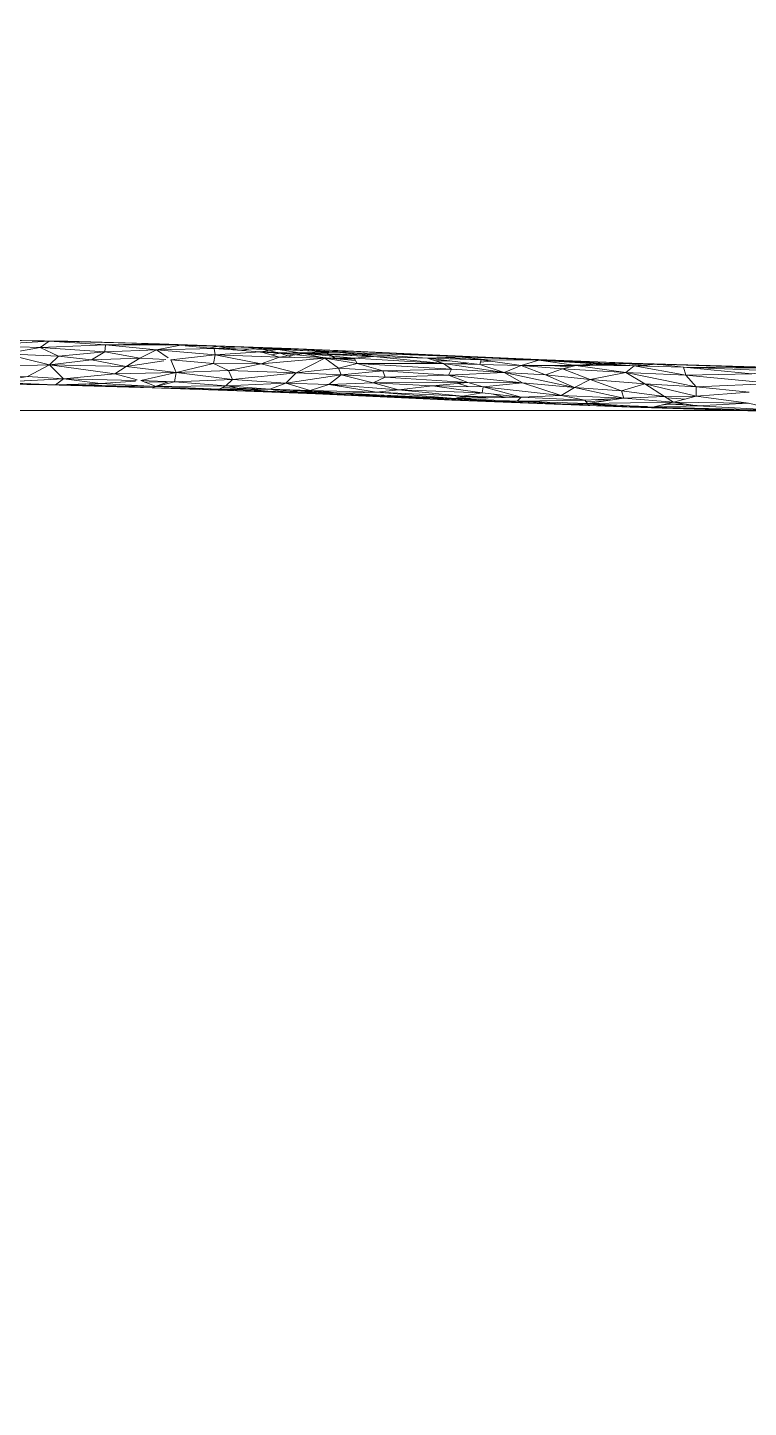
# Model space of a CAD drawing. Header units: inches. Extents: x -1767 to 184, y -1065 to 157.
# Drawn here: x -711.77 to -707.52, y -221.86 to -213.74 of the extents above; entities that cross this region are included whole.
import ezdxf

# ---------------------------------------------------------------- set-up
doc = ezdxf.new("R2010")
doc.units = ezdxf.units.IN
doc.header["$MEASUREMENT"] = 0
for name, color, linetype, lineweight in [('A-DETL-GENF', 92, 'Continuous', 9), ('E-LITE-EQPM', 33, 'Continuous', 9), ('G-IMPT', 8, 'Continuous', 9)]:
    doc.layers.add(name, color=color, linetype=linetype, lineweight=lineweight)

# ---------------------------------------------------------------- blocks, each defined once
blk = doc.blocks.new('flos_pendant16 - flos_pendant - 3D View - _3D__dwg_FLOS_AIM_Pendant_Lamps_dwg-2425-_3D_-5700993-FIRST FLOOR')
at = {"layer": 'G-IMPT'}
for p, q in [((-14.093, 0.982), (-15.066, 0.927)), ((-15.066, 0.927), (-14.093, 0.982)), ((-13.832, 0.982), (-14.948, 1.003)), ((-14.093, 0.982), (-14.948, 1.003)), ((-14.948, 1.003), (-13.832, 0.982)), ((-14.093, 0.982), (-14.217, 0.896)), ((-12.567, 0.949), (-14.093, 0.982)), ((-13.312, 0.932), (-14.093, 0.982)), ((-13.832, 0.982), (-14.093, 0.982)), ((-12.567, 0.949), (-13.832, 0.982)), ((-13.367, 0.966), (-13.832, 0.982)), ((-13.832, 0.982), (-13.644, 0.972)), ((-14.217, 0.896), (-15.066, 0.927)), ((-14.217, 0.896), (-15.066, 0.927)), ((-14.217, 0.896), (-14.706, 0.808)), ((-14.085, 0.657), (-14.706, 0.808)), ((-13.964, 0.775), (-14.706, 0.808)), ((-13.312, 0.932), (-14.217, 0.896)), ((-13.323, 0.836), (-14.217, 0.896)), ((-13.964, 0.775), (-14.217, 0.896)), ((-13.964, 0.775), (-14.217, 0.896)), ((-14.085, 0.657), (-13.964, 0.775)), ((-14.085, 0.657), (-13.964, 0.775)), ((-13.323, 0.836), (-13.964, 0.775)), ((-13.507, 0.726), (-13.964, 0.775)), ((-13.323, 0.836), (-13.507, 0.726)), ((-13.323, 0.836), (-13.507, 0.726)), ((-13.312, 0.932), (-13.323, 0.836)), ((-12.608, 0.863), (-13.323, 0.836)), ((-13.323, 0.836), (-12.837, 0.748)), ((-12.567, 0.949), (-13.312, 0.932)), ((-12.278, 0.927), (-13.312, 0.932)), ((-12.608, 0.863), (-13.312, 0.932)), ((-13.312, 0.932), (-12.278, 0.927)), ((-12.608, 0.863), (-13.312, 0.932)), ((-12.611, 0.94), (-12.846, 0.93)), ((-12.608, 0.863), (-12.837, 0.748)), ((-12.608, 0.863), (-12.837, 0.748)), ((-12.611, 0.94), (-12.812, 0.943)), ((-12.611, 0.94), (-12.812, 0.943)), ((-12.611, 0.94), (-12.741, 0.945)), ((-11.745, 0.916), (-12.611, 0.94)), ((-12.478, 0.928), (-12.611, 0.94)), ((-12.278, 0.927), (-12.608, 0.863)), ((-12.278, 0.927), (-12.608, 0.863)), ((-11.811, 0.883), (-12.608, 0.863)), ((-11.811, 0.883), (-12.608, 0.863)), ((-11.797, 0.797), (-12.608, 0.863)), ((-12.448, 0.753), (-12.608, 0.863)), ((-12.448, 0.753), (-12.608, 0.863)), ((-10.75, 0.883), (-12.567, 0.949)), ((-11.745, 0.916), (-12.567, 0.949)), ((-11.459, 0.907), (-12.567, 0.949)), ((-12.567, 0.949), (-12.278, 0.927)), ((-11.459, 0.907), (-12.567, 0.949)), ((-11.797, 0.797), (-12.408, 0.726)), ((-12.408, 0.726), (-11.797, 0.797)), ((-11.811, 0.883), (-12.211, 0.92)), ((-11.811, 0.883), (-12.211, 0.92)), ((-11.459, 0.907), (-12.205, 0.925)), ((-11.745, 0.916), (-11.883, 0.889)), ((-11.797, 0.797), (-11.819, 0.676)), ((-11.459, 0.907), (-11.811, 0.883)), ((-11.17, 0.836), (-11.811, 0.883)), ((-10.931, 0.869), (-11.811, 0.883)), ((-11.797, 0.797), (-11.811, 0.883)), ((-11.17, 0.836), (-11.797, 0.797)), ((-11.159, 0.671), (-11.797, 0.797)), ((-10.909, 0.764), (-11.797, 0.797)), ((-10.75, 0.883), (-11.745, 0.916)), ((-11.234, 0.894), (-11.745, 0.916)), ((-11.488, 0.859), (-11.745, 0.916)), ((-10.75, 0.883), (-11.459, 0.907)), ((-10.931, 0.869), (-11.459, 0.907)), ((-11.234, 0.894), (-11.423, 0.854)), ((-10.258, 0.839), (-11.234, 0.894)), ((-10.027, 0.85), (-11.234, 0.894)), ((-10.75, 0.883), (-11.234, 0.894)), ((-11.234, 0.894), (-10.898, 0.819)), ((-11.17, 0.836), (-10.931, 0.869)), ((-10.568, 0.814), (-11.17, 0.836)), ((-10.909, 0.764), (-11.17, 0.836)), ((-11.17, 0.836), (-10.909, 0.764)), ((-10.898, 0.819), (-11.17, 0.834)), ((-11.159, 0.671), (-10.909, 0.764)), ((-10.898, 0.819), (-11.018, 0.794)), ((-10.898, 0.819), (-11.018, 0.794)), ((-10.75, 0.883), (-10.931, 0.869)), ((-10.112, 0.833), (-10.931, 0.869)), ((-10.568, 0.814), (-10.931, 0.869)), ((-10.568, 0.814), (-10.909, 0.764)), ((-10.282, 0.751), (-10.909, 0.764)), ((-10.909, 0.764), (-10.282, 0.751)), ((-10.258, 0.839), (-10.898, 0.819)), ((-10.233, 0.808), (-10.898, 0.819)), ((-10.126, 0.742), (-10.898, 0.819)), ((-10.742, 0.761), (-10.898, 0.819)), ((-9.884, 0.844), (-10.75, 0.883)), ((-10.112, 0.833), (-10.75, 0.883)), ((-10.027, 0.85), (-10.75, 0.883)), ((-10.112, 0.833), (-10.568, 0.814)), ((-9.609, 0.773), (-10.568, 0.814)), ((-9.876, 0.751), (-10.568, 0.814)), ((-10.568, 0.814), (-10.282, 0.751)), ((-10.258, 0.839), (-10.027, 0.85)), ((-10.112, 0.832), (-10.258, 0.839)), ((-10.233, 0.808), (-10.258, 0.839)), ((-10.258, 0.839), (-10.112, 0.833)), ((-10.112, 0.832), (-10.258, 0.839)), ((-10.258, 0.839), (-10.112, 0.833)), ((-9.646, 0.77), (-10.233, 0.808)), ((-9.384, 0.785), (-10.233, 0.808)), ((-10.233, 0.808), (-10.126, 0.742)), ((-10.112, 0.833), (-9.884, 0.844)), ((-8.355, 0.77), (-10.112, 0.833)), ((-8.861, 0.751), (-10.112, 0.833)), ((-10.112, 0.833), (-9.609, 0.773)), ((-10.027, 0.85), (-8.691, 0.789)), ((-10.027, 0.85), (-8.473, 0.773)), ((-10.027, 0.85), (-8.473, 0.773)), ((-9.884, 0.844), (-8.691, 0.789)), ((-8.355, 0.77), (-9.884, 0.844)), ((-9.609, 0.773), (-9.876, 0.751)), ((-8.641, 0.674), (-9.609, 0.773)), ((-8.861, 0.751), (-9.609, 0.773)), ((-8.355, 0.77), (-8.861, 0.751)), ((-8.691, 0.789), (-7.327, 0.731)), ((-8.355, 0.77), (-8.691, 0.789)), ((-8.691, 0.789), (-8.511, 0.775)), ((-8.473, 0.773), (-7.269, 0.718)), ((-8.473, 0.773), (-7.269, 0.718)), ((-8.424, 0.767), (-8.032, 0.725)), ((-8.032, 0.725), (-8.424, 0.767)), ((-8.355, 0.77), (-8.121, 0.726)), ((-8.355, 0.77), (-7.324, 0.72)), ((-8.355, 0.77), (-7.327, 0.731)), ((-8.355, 0.768), (-7.327, 0.731)), ((-14.085, 0.657), (-14.753, 0.638)), ((-14.085, 0.657), (-14.39, 0.495)), ((-14.39, 0.495), (-14.085, 0.657)), ((-13.507, 0.726), (-14.085, 0.657)), ((-13.507, 0.726), (-14.085, 0.657)), ((-13.029, 0.635), (-14.085, 0.657)), ((-13.183, 0.531), (-14.085, 0.657)), ((-13.895, 0.462), (-14.085, 0.657)), ((-14.085, 0.657), (-13.029, 0.635)), ((-13.183, 0.531), (-14.085, 0.657)), ((-14.085, 0.657), (-13.895, 0.462)), ((-12.837, 0.748), (-13.507, 0.726)), ((-13.507, 0.726), (-12.837, 0.748)), ((-13.029, 0.635), (-13.507, 0.726)), ((-13.029, 0.635), (-13.507, 0.726)), ((-13.029, 0.635), (-13.183, 0.531)), ((-13.029, 0.635), (-12.837, 0.748)), ((-12.507, 0.711), (-13.029, 0.635)), ((-12.507, 0.711), (-13.029, 0.635)), ((-12.336, 0.55), (-13.029, 0.635)), ((-12.481, 0.73), (-12.837, 0.748)), ((-12.837, 0.748), (-12.481, 0.73)), ((-12.336, 0.55), (-12.408, 0.726)), ((-11.819, 0.676), (-12.408, 0.726)), ((-11.819, 0.676), (-12.408, 0.726)), ((-12.336, 0.55), (-11.819, 0.676)), ((-11.613, 0.577), (-12.336, 0.55)), ((-11.159, 0.671), (-11.819, 0.676)), ((-11.613, 0.577), (-11.819, 0.676)), ((-11.613, 0.577), (-11.819, 0.676)), ((-11.159, 0.671), (-11.613, 0.577)), ((-10.676, 0.547), (-11.613, 0.577)), ((-11.558, 0.456), (-11.613, 0.577)), ((-10.282, 0.751), (-11.159, 0.671)), ((-10.676, 0.547), (-11.159, 0.671)), ((-10.282, 0.751), (-10.676, 0.547)), ((-10.09, 0.61), (-10.676, 0.547)), ((-10.09, 0.61), (-10.676, 0.547)), ((-9.876, 0.751), (-10.282, 0.751)), ((-10.09, 0.61), (-10.282, 0.751)), ((-9.832, 0.676), (-10.282, 0.751)), ((-10.282, 0.751), (-9.876, 0.751)), ((-9.867, 0.737), (-10.126, 0.742)), ((-9.855, 0.716), (-10.126, 0.742)), ((-10.126, 0.742), (-9.855, 0.716)), ((-10.126, 0.742), (-9.867, 0.737)), ((-10.09, 0.61), (-9.832, 0.676)), ((-9.48, 0.575), (-10.09, 0.61)), ((-10.057, 0.517), (-10.09, 0.61)), ((-9.48, 0.575), (-10.057, 0.517)), ((-10.057, 0.517), (-9.48, 0.575)), ((-8.641, 0.674), (-9.876, 0.751)), ((-9.876, 0.751), (-9.832, 0.676)), ((-8.641, 0.674), (-9.832, 0.676)), ((-8.531, 0.597), (-9.832, 0.676)), ((-9.48, 0.575), (-9.832, 0.676)), ((-8.531, 0.597), (-9.48, 0.575)), ((-9.48, 0.575), (-8.572, 0.514)), ((-9.48, 0.575), (-9.447, 0.489)), ((-9.48, 0.575), (-9.447, 0.489)), ((-8.641, 0.674), (-8.861, 0.751)), ((-8.861, 0.751), (-8.121, 0.726)), ((-8.861, 0.751), (-8.141, 0.66)), ((-8.751, 0.712), (-8.555, 0.712)), ((-8.751, 0.712), (-8.555, 0.712)), ((-8.641, 0.674), (-7.803, 0.553)), ((-8.641, 0.674), (-8.531, 0.597)), ((-8.641, 0.674), (-8.141, 0.66)), ((-8.618, 0.76), (-8.121, 0.726)), ((-8.121, 0.726), (-8.618, 0.76)), ((-8.531, 0.597), (-8.572, 0.514)), ((-7.803, 0.553), (-8.531, 0.597)), ((-8.478, 0.669), (-8.313, 0.682)), ((-8.478, 0.669), (-8.313, 0.682)), ((-8.121, 0.726), (-8.141, 0.66)), ((-7.803, 0.553), (-8.141, 0.66)), ((-8.141, 0.66), (-7.566, 0.646)), ((-8.141, 0.66), (-7.803, 0.553)), ((-8.13, 0.695), (-7.986, 0.706)), ((-8.13, 0.695), (-7.986, 0.706)), ((-8.121, 0.726), (-7.324, 0.72)), ((-8.121, 0.726), (-7.566, 0.646)), ((-7.803, 0.553), (-7.566, 0.646)), ((-7.324, 0.72), (-7.566, 0.646)), ((-6.813, 0.649), (-7.566, 0.646)), ((-7.233, 0.52), (-7.566, 0.646)), ((-6.997, 0.602), (-7.566, 0.646)), ((-7.233, 0.52), (-7.566, 0.646)), ((-5.686, 0.668), (-7.327, 0.731)), ((-6.48, 0.682), (-7.327, 0.731)), ((-7.327, 0.731), (-6.194, 0.687)), ((-6.48, 0.682), (-7.324, 0.72)), ((-7.324, 0.72), (-6.813, 0.649)), ((-6.384, 0.66), (-7.269, 0.718)), ((-7.269, 0.718), (-6.194, 0.687)), ((-7.269, 0.718), (-6.384, 0.66)), ((-7.233, 0.52), (-6.997, 0.602)), ((-6.997, 0.602), (-7.233, 0.52)), ((-6.88, 0.632), (-7.175, 0.648)), ((-7.175, 0.648), (-6.88, 0.632)), ((-6.813, 0.649), (-6.997, 0.602)), ((-6.123, 0.553), (-6.997, 0.602)), ((-6.612, 0.454), (-6.997, 0.602)), ((-6.384, 0.66), (-6.847, 0.654)), ((-6.48, 0.682), (-6.813, 0.649)), ((-6.123, 0.553), (-6.813, 0.649)), ((-6.004, 0.643), (-6.813, 0.649)), ((-6.004, 0.643), (-6.48, 0.682)), ((-5.686, 0.668), (-6.48, 0.682)), ((-6.384, 0.66), (-6.194, 0.687)), ((-6.004, 0.645), (-6.384, 0.66)), ((-5.686, 0.668), (-6.194, 0.687)), ((-6.194, 0.687), (-4.492, 0.635)), ((-5.791, 0.638), (-6.194, 0.687)), ((-6.194, 0.687), (-5.586, 0.657)), ((-6.123, 0.553), (-6.004, 0.643)), ((-6.004, 0.643), (-5.686, 0.668)), ((-5.29, 0.514), (-6.004, 0.643)), ((-6.004, 0.643), (-5.323, 0.627)), ((-5.323, 0.627), (-6.004, 0.643)), ((-5.686, 0.668), (-3.921, 0.608)), ((-5.686, 0.668), (-4.492, 0.635)), ((-5.686, 0.668), (-5.323, 0.627)), ((-5.29, 0.514), (-5.323, 0.627)), ((-3.921, 0.608), (-5.323, 0.627)), ((-4.077, 0.575), (-5.323, 0.627)), ((-4.377, 0.533), (-5.323, 0.627)), ((-3.233, 0.594), (-4.492, 0.635)), ((-4.314, 0.621), (-4.492, 0.635)), ((-3.921, 0.608), (-4.492, 0.635)), ((-14.005, 0.382), (-15.297, 0.399)), ((-14.277, 0.388), (-15.297, 0.399)), ((-14.277, 0.388), (-15.234, 0.415)), ((-13.895, 0.462), (-14.882, 0.415)), ((-14.005, 0.382), (-14.882, 0.415)), ((-13.895, 0.462), (-14.39, 0.495)), ((-12.666, 0.341), (-14.277, 0.388)), ((-14.005, 0.382), (-14.277, 0.388)), ((-13.276, 0.363), (-14.277, 0.388)), ((-14.005, 0.382), (-13.895, 0.462)), ((-14.005, 0.382), (-13.381, 0.399)), ((-12.611, 0.357), (-14.005, 0.382)), ((-12.666, 0.341), (-14.005, 0.382)), ((-13.183, 0.531), (-13.895, 0.462)), ((-12.89, 0.441), (-13.895, 0.462)), ((-13.381, 0.399), (-13.895, 0.462)), ((-13.276, 0.363), (-13.789, 0.388)), ((-13.276, 0.363), (-13.59, 0.393)), ((-12.899, 0.434), (-13.381, 0.399)), ((-12.611, 0.357), (-13.381, 0.399)), ((-12.336, 0.55), (-13.183, 0.531)), ((-12.874, 0.452), (-13.183, 0.531)), ((-12.336, 0.55), (-12.826, 0.44)), ((-12.358, 0.423), (-12.826, 0.44)), ((-12.611, 0.357), (-12.826, 0.44)), ((-12.441, 0.421), (-12.769, 0.418)), ((-12.441, 0.421), (-12.769, 0.418)), ((-12.358, 0.423), (-12.611, 0.357)), ((-12.441, 0.421), (-12.611, 0.363)), ((-12.611, 0.363), (-12.441, 0.421)), ((-12.336, 0.55), (-12.358, 0.423)), ((-12.336, 0.55), (-12.358, 0.423)), ((-11.558, 0.456), (-12.358, 0.423)), ((-11.649, 0.366), (-12.358, 0.423)), ((-11.558, 0.456), (-12.336, 0.55)), ((-11.649, 0.366), (-11.558, 0.456)), ((-10.821, 0.404), (-11.649, 0.366)), ((-10.676, 0.547), (-11.558, 0.456)), ((-10.821, 0.404), (-11.558, 0.456)), ((-10.821, 0.404), (-11.558, 0.456)), ((-10.821, 0.404), (-11.041, 0.322)), ((-10.821, 0.404), (-10.676, 0.547)), ((-10.821, 0.404), (-10.676, 0.547)), ((-10.057, 0.517), (-10.821, 0.404)), ((-10.821, 0.404), (-10.057, 0.517)), ((-10.227, 0.385), (-10.821, 0.404)), ((-10.821, 0.404), (-10.486, 0.302)), ((-10.057, 0.517), (-10.676, 0.547)), ((-10.227, 0.385), (-10.486, 0.302)), ((-10.057, 0.517), (-10.227, 0.385)), ((-9.614, 0.41), (-10.227, 0.385)), ((-10.227, 0.385), (-9.614, 0.41)), ((-9.265, 0.313), (-10.227, 0.385)), ((-9.565, 0.278), (-10.227, 0.385)), ((-9.565, 0.278), (-10.227, 0.385)), ((-10.227, 0.385), (-9.265, 0.313)), ((-9.447, 0.489), (-10.057, 0.517)), ((-9.614, 0.41), (-10.057, 0.517)), ((-9.614, 0.41), (-10.057, 0.517)), ((-9.447, 0.489), (-9.614, 0.41)), ((-8.303, 0.412), (-9.614, 0.41)), ((-9.265, 0.313), (-9.614, 0.41)), ((-8.795, 0.366), (-9.614, 0.41)), ((-8.572, 0.514), (-9.447, 0.489)), ((-9.447, 0.489), (-8.303, 0.412)), ((-8.795, 0.366), (-8.303, 0.412)), ((-7.803, 0.553), (-8.572, 0.514)), ((-8.572, 0.514), (-8.303, 0.412)), ((-8.572, 0.514), (-7.55, 0.41)), ((-8.434, 0.4), (-8.298, 0.356)), ((-8.434, 0.4), (-8.298, 0.356)), ((-8.303, 0.412), (-8.094, 0.352)), ((-8.303, 0.412), (-7.55, 0.41)), ((-8.094, 0.352), (-8.303, 0.412)), ((-8.094, 0.352), (-7.55, 0.41)), ((-7.803, 0.553), (-6.829, 0.346)), ((-7.803, 0.553), (-7.233, 0.52)), ((-7.803, 0.553), (-7.55, 0.41)), ((-6.829, 0.346), (-7.55, 0.41)), ((-7.55, 0.41), (-7.016, 0.236)), ((-6.829, 0.346), (-7.233, 0.52)), ((-7.233, 0.52), (-6.612, 0.454)), ((-7.233, 0.52), (-6.829, 0.346)), ((-6.829, 0.346), (-6.612, 0.454)), ((-6.829, 0.346), (-6.612, 0.454)), ((-6.123, 0.553), (-6.612, 0.454)), ((-5.856, 0.393), (-6.612, 0.454)), ((-6.18, 0.297), (-6.612, 0.454)), ((-6.612, 0.454), (-6.18, 0.297)), ((-5.856, 0.393), (-6.18, 0.297)), ((-5.856, 0.393), (-6.123, 0.553)), ((-5.29, 0.514), (-6.123, 0.553)), ((-6.123, 0.553), (-5.147, 0.355)), ((-5.856, 0.393), (-5.587, 0.22)), ((-5.856, 0.393), (-5.147, 0.225)), ((-5.856, 0.393), (-5.147, 0.355)), ((-5.29, 0.514), (-4.377, 0.533)), ((-5.29, 0.514), (-4.074, 0.401)), ((-5.29, 0.514), (-5.147, 0.355)), ((-4.074, 0.401), (-5.29, 0.514)), ((-4.074, 0.401), (-5.147, 0.355)), ((-12.714, 0.363), (-13.276, 0.363)), ((-12.666, 0.341), (-13.276, 0.363)), ((-12.714, 0.363), (-13.276, 0.363)), ((-12.611, 0.363), (-12.666, 0.341)), ((-12.611, 0.357), (-12.666, 0.341)), ((-11.498, 0.3), (-12.666, 0.341)), ((-11.742, 0.319), (-12.666, 0.341)), ((-11.649, 0.366), (-12.611, 0.357)), ((-11.742, 0.319), (-12.611, 0.357)), ((-11.498, 0.3), (-12.171, 0.338)), ((-11.649, 0.366), (-11.742, 0.319)), ((-11.041, 0.322), (-11.742, 0.319)), ((-10.852, 0.286), (-11.742, 0.319)), ((-11.498, 0.3), (-11.742, 0.319)), ((-11.498, 0.3), (-11.73, 0.325)), ((-11.489, 0.335), (-11.692, 0.344)), ((-11.489, 0.335), (-11.692, 0.344)), ((-11.041, 0.322), (-11.649, 0.366)), ((-11.649, 0.366), (-11.041, 0.322)), ((-11.489, 0.335), (-11.621, 0.367)), ((-11.489, 0.335), (-11.498, 0.3)), ((-10.409, 0.258), (-11.498, 0.3)), ((-10.978, 0.286), (-11.498, 0.3)), ((-10.852, 0.286), (-11.498, 0.3)), ((-10.775, 0.308), (-11.489, 0.335)), ((-10.978, 0.286), (-11.489, 0.335)), ((-10.486, 0.302), (-11.041, 0.322)), ((-10.852, 0.286), (-11.041, 0.322)), ((-10.775, 0.308), (-10.978, 0.286)), ((-10.013, 0.245), (-10.978, 0.286)), ((-10.409, 0.258), (-10.978, 0.286)), ((-10.486, 0.302), (-10.852, 0.286)), ((-10.409, 0.258), (-10.852, 0.286)), ((-9.455, 0.225), (-10.852, 0.286)), ((-10.062, 0.267), (-10.852, 0.286)), ((-10.852, 0.286), (-9.455, 0.225)), ((-10.134, 0.269), (-10.775, 0.308)), ((-10.013, 0.245), (-10.775, 0.308)), ((-9.565, 0.278), (-10.486, 0.302)), ((-10.062, 0.267), (-10.486, 0.302)), ((-9.565, 0.278), (-10.486, 0.302)), ((-8.528, 0.17), (-10.409, 0.258)), ((-10.013, 0.245), (-10.409, 0.258)), ((-10.409, 0.258), (-9.455, 0.225)), ((-10.409, 0.258), (-7.935, 0.148)), ((-10.134, 0.269), (-10.309, 0.298)), ((-10.134, 0.269), (-10.309, 0.298)), ((-8.787, 0.201), (-10.134, 0.269)), ((-10.134, 0.269), (-10.013, 0.245)), ((-9.565, 0.278), (-10.062, 0.267)), ((-8.479, 0.192), (-10.062, 0.267)), ((-9.455, 0.225), (-10.062, 0.267)), ((-8.787, 0.201), (-10.013, 0.245)), ((-8.528, 0.17), (-10.013, 0.245)), ((-9.265, 0.313), (-9.565, 0.278)), ((-9.265, 0.313), (-9.565, 0.278)), ((-8.38, 0.225), (-9.565, 0.278)), ((-9.565, 0.278), (-8.479, 0.192)), ((-8.479, 0.192), (-9.455, 0.225)), ((-9.455, 0.225), (-7.935, 0.148)), ((-9.265, 0.313), (-8.795, 0.366)), ((-8.105, 0.269), (-9.265, 0.313)), ((-8.38, 0.225), (-9.265, 0.313)), ((-8.38, 0.225), (-9.265, 0.313)), ((-8.787, 0.201), (-8.909, 0.213)), ((-8.105, 0.269), (-8.795, 0.366)), ((-8.795, 0.366), (-8.094, 0.352)), ((-8.105, 0.269), (-8.795, 0.366)), ((-8.795, 0.366), (-8.094, 0.352)), ((-8.787, 0.201), (-8.528, 0.17)), ((-8.787, 0.201), (-7.926, 0.154)), ((-8.38, 0.225), (-8.479, 0.192)), ((-8.479, 0.192), (-7.566, 0.209)), ((-8.479, 0.192), (-7.624, 0.157)), ((-8.479, 0.192), (-7.935, 0.148)), ((-7.935, 0.148), (-8.479, 0.192)), ((-8.287, 0.196), (-8.422, 0.212)), ((-8.422, 0.212), (-8.287, 0.196)), ((-7.939, 0.202), (-8.401, 0.219)), ((-7.939, 0.202), (-8.401, 0.219)), ((-8.105, 0.269), (-8.38, 0.225)), ((-8.38, 0.225), (-7.566, 0.209)), ((-8.105, 0.269), (-8.094, 0.352)), ((-8.105, 0.269), (-7.566, 0.209)), ((-8.094, 0.352), (-7.566, 0.209)), ((-8.094, 0.352), (-7.016, 0.236)), ((-7.955, 0.253), (-7.779, 0.205)), ((-7.955, 0.253), (-7.779, 0.205)), ((-7.624, 0.157), (-7.566, 0.209)), ((-7.566, 0.209), (-7.016, 0.236)), ((-6.689, 0.17), (-7.566, 0.209)), ((-7.566, 0.209), (-6.689, 0.17)), ((-6.829, 0.346), (-7.016, 0.236)), ((-6.147, 0.198), (-7.016, 0.236)), ((-6.689, 0.17), (-7.016, 0.236)), ((-6.18, 0.297), (-6.829, 0.346)), ((-6.147, 0.198), (-6.829, 0.346)), ((-6.18, 0.297), (-6.829, 0.346)), ((-6.147, 0.198), (-6.689, 0.17)), ((-6.651, 0.124), (-6.147, 0.198)), ((-5.587, 0.22), (-6.18, 0.297)), ((-6.18, 0.297), (-6.147, 0.198)), ((-5.587, 0.22), (-6.147, 0.198)), ((-5.463, 0.14), (-6.147, 0.198)), ((-5.587, 0.22), (-5.147, 0.225)), ((-5.463, 0.14), (-5.587, 0.22)), ((-5.296, 0.185), (-5.556, 0.201)), ((-5.556, 0.201), (-5.296, 0.185)), ((-5.463, 0.14), (-5.147, 0.225)), ((-4.418, 0.278), (-5.147, 0.355)), ((-5.147, 0.225), (-5.147, 0.355)), ((-4.418, 0.278), (-5.147, 0.225)), ((-4.426, 0.129), (-5.147, 0.225)), ((-8.528, 0.17), (-7.173, 0.118)), ((-8.528, 0.17), (-7.926, 0.154)), ((-8.528, 0.17), (-7.935, 0.148)), ((-7.926, 0.154), (-8.133, 0.178)), ((-7.624, 0.157), (-7.935, 0.148)), ((-6.64, 0.096), (-7.935, 0.148)), ((-7.935, 0.148), (-7.173, 0.118)), ((-7.283, 0.145), (-7.926, 0.154)), ((-7.926, 0.154), (-7.173, 0.118)), ((-6.689, 0.17), (-7.624, 0.157)), ((-6.651, 0.124), (-7.624, 0.157)), ((-6.64, 0.096), (-7.624, 0.157)), ((-6.571, 0.11), (-7.173, 0.118)), ((-6.64, 0.096), (-7.173, 0.118)), ((-6.062, 0.074), (-7.173, 0.118)), ((-6.571, 0.11), (-6.999, 0.136)), ((-6.651, 0.124), (-6.689, 0.17)), ((-6.421, 0.158), (-6.674, 0.152)), ((-6.674, 0.152), (-6.421, 0.158)), ((-5.463, 0.14), (-6.651, 0.124)), ((-5.749, 0.074), (-6.651, 0.124)), ((-6.651, 0.124), (-6.64, 0.096)), ((-6.64, 0.096), (-6.062, 0.074)), ((-5.749, 0.074), (-6.64, 0.096)), ((-5.62, 0.06), (-6.64, 0.096)), ((-5.823, 0.08), (-6.571, 0.11)), ((-6.571, 0.11), (-6.062, 0.074)), ((-5.823, 0.08), (-6.571, 0.11)), ((-6.527, 0.179), (-6.342, 0.169)), ((-6.342, 0.169), (-6.527, 0.179)), ((-5.841, 0.079), (-6.062, 0.074)), ((-5.62, 0.06), (-6.062, 0.074)), ((-6.062, 0.074), (-4.63, 0.035)), ((-5.463, 0.14), (-5.749, 0.074)), ((-5.749, 0.074), (-5.136, 0.091)), ((-5.749, 0.074), (-5.62, 0.06)), ((-5.749, 0.074), (-3.398, -0.008)), ((-5.749, 0.074), (-4.022, 0.033)), ((-5.729, 0.079), (-5.613, 0.078)), ((-5.729, 0.079), (-5.613, 0.078)), ((-5.632, 0.101), (-5.529, 0.113)), ((-5.62, 0.06), (-3.398, -0.008)), ((-5.62, 0.06), (-4.63, 0.035)), ((-5.62, 0.06), (-4.63, 0.035)), ((-5.32, 0.119), (-5.529, 0.113)), ((-5.136, 0.095), (-5.529, 0.113)), ((-5.136, 0.095), (-5.529, 0.113)), ((-5.463, 0.14), (-4.426, 0.129)), ((-5.463, 0.14), (-5.136, 0.091)), ((-4.426, 0.129), (-5.136, 0.091)), ((-4.022, 0.033), (-5.136, 0.091)), ((-5.136, 0.091), (-4.022, 0.033))]:
    blk.add_line(p, q, dxfattribs=at)
at = {"layer": 'G-IMPT', "flags": 128}
for points in [[(-14.217, 0.896), (-14.093, 0.982), (-14.948, 1.003), (-15.74, 0.965)], [(-13.323, 0.836), (-13.312, 0.932), (-14.093, 0.982)], [(-14.093, 0.982), (-12.567, 0.949), (-12.278, 0.927)], [(-14.093, 0.982), (-13.832, 0.982), (-13.367, 0.966)], [(-13.644, 0.972), (-13.832, 0.982), (-12.567, 0.949), (-13.312, 0.932)], [(-14.753, 0.638), (-14.085, 0.657), (-14.706, 0.808)], [(-13.964, 0.775), (-14.706, 0.808), (-14.217, 0.896)], [(-13.312, 0.932), (-14.217, 0.896), (-13.323, 0.836)], [(-13.507, 0.726), (-13.964, 0.775), (-13.323, 0.836)], [(-12.608, 0.863), (-13.323, 0.836), (-12.837, 0.748)], [(-12.741, 0.945), (-12.611, 0.94), (-12.846, 0.93)], [(-11.488, 0.859), (-11.745, 0.916), (-12.611, 0.94), (-12.478, 0.928)], [(-12.608, 0.863), (-11.797, 0.797), (-11.819, 0.676), (-12.336, 0.55), (-12.408, 0.726)], [(-11.17, 0.836), (-11.811, 0.883), (-10.931, 0.869), (-11.459, 0.907), (-10.75, 0.883), (-12.567, 0.949), (-11.745, 0.916), (-11.883, 0.889)], [(-12.205, 0.925), (-11.459, 0.907), (-11.811, 0.883)], [(-11.819, 0.676), (-11.159, 0.671), (-11.797, 0.797), (-10.909, 0.764)], [(-11.17, 0.836), (-11.797, 0.797), (-11.811, 0.883)], [(-8.641, 0.674), (-9.832, 0.676), (-9.876, 0.751), (-8.641, 0.674), (-9.609, 0.773), (-8.861, 0.751), (-10.112, 0.833), (-9.884, 0.844), (-10.75, 0.883), (-10.027, 0.85), (-10.258, 0.839), (-10.898, 0.819), (-11.234, 0.894), (-11.745, 0.916), (-10.75, 0.883), (-10.931, 0.869), (-11.17, 0.836)], [(-11.423, 0.854), (-11.234, 0.894), (-10.75, 0.883), (-10.112, 0.833), (-10.568, 0.814), (-9.609, 0.773), (-9.876, 0.751)], [(-8.691, 0.789), (-7.327, 0.731), (-8.355, 0.77), (-9.884, 0.844), (-8.691, 0.789), (-10.027, 0.85), (-11.234, 0.894), (-10.258, 0.839), (-10.233, 0.808), (-10.126, 0.742), (-10.898, 0.819), (-10.233, 0.808)], [(-10.909, 0.764), (-10.568, 0.814), (-11.17, 0.836)], [(-11.17, 0.834), (-10.898, 0.819), (-10.742, 0.761)], [(-10.676, 0.547), (-11.159, 0.671), (-10.909, 0.764)], [(-10.568, 0.814), (-10.931, 0.869), (-10.112, 0.833)], [(-9.876, 0.751), (-10.568, 0.814), (-10.282, 0.751), (-9.832, 0.676), (-9.48, 0.575)], [(-9.646, 0.77), (-10.233, 0.808), (-9.384, 0.785)], [(-9.609, 0.773), (-10.112, 0.833), (-8.355, 0.77)], [(-8.511, 0.775), (-8.691, 0.789), (-8.355, 0.77), (-8.861, 0.751), (-8.141, 0.66)], [(-7.803, 0.553), (-7.566, 0.646), (-8.121, 0.726), (-7.324, 0.72), (-8.355, 0.77), (-8.121, 0.726), (-8.141, 0.66), (-7.566, 0.646)], [(-6.48, 0.682), (-6.004, 0.643), (-6.813, 0.649), (-6.48, 0.682), (-5.686, 0.668), (-7.327, 0.731), (-8.355, 0.768)], [(-13.895, 0.462), (-14.39, 0.495), (-15.259, 0.492), (-14.753, 0.638), (-15.41, 0.605), (-16.196, 0.696)], [(-13.029, 0.635), (-13.183, 0.531), (-12.874, 0.452)], [(-12.837, 0.748), (-13.029, 0.635), (-12.336, 0.55)], [(-12.358, 0.423), (-11.558, 0.456), (-12.336, 0.55), (-11.613, 0.577), (-11.558, 0.456), (-11.649, 0.366)], [(-11.613, 0.577), (-11.159, 0.671), (-10.282, 0.751), (-10.676, 0.547)], [(-11.558, 0.456), (-10.676, 0.547), (-11.613, 0.577)], [(-10.057, 0.517), (-10.09, 0.61), (-10.282, 0.751)], [(-9.48, 0.575), (-10.09, 0.61), (-9.832, 0.676), (-8.531, 0.597), (-8.572, 0.514), (-8.303, 0.412), (-8.795, 0.366)], [(-9.447, 0.489), (-8.572, 0.514), (-9.48, 0.575), (-8.531, 0.597)], [(-8.121, 0.726), (-8.861, 0.751), (-8.641, 0.674)], [(-8.641, 0.674), (-8.531, 0.597), (-7.803, 0.553), (-6.829, 0.346)], [(-7.55, 0.41), (-8.572, 0.514), (-7.803, 0.553), (-8.641, 0.674), (-8.141, 0.66)], [(-7.566, 0.646), (-7.324, 0.72), (-6.813, 0.649), (-6.997, 0.602)], [(-6.813, 0.649), (-7.566, 0.646), (-6.997, 0.602), (-6.123, 0.553), (-5.29, 0.514), (-4.377, 0.533), (-5.323, 0.627)], [(-5.586, 0.657), (-6.194, 0.687), (-7.327, 0.731), (-6.48, 0.682), (-7.324, 0.72)], [(-7.269, 0.718), (-6.194, 0.687), (-5.791, 0.638)], [(-6.997, 0.602), (-6.612, 0.454), (-5.856, 0.393), (-5.587, 0.22)], [(-6.004, 0.645), (-6.384, 0.66), (-6.847, 0.654)], [(-6.612, 0.454), (-6.123, 0.553), (-6.813, 0.649)], [(-6.004, 0.643), (-5.686, 0.668), (-6.194, 0.687), (-6.384, 0.66)], [(-3.921, 0.608), (-5.686, 0.668), (-4.492, 0.635), (-6.194, 0.687)], [(-5.29, 0.514), (-6.004, 0.643), (-6.123, 0.553)], [(-4.377, 0.533), (-4.077, 0.575), (-5.323, 0.627), (-5.686, 0.668)], [(-5.29, 0.514), (-5.323, 0.627), (-3.921, 0.608), (-4.492, 0.635), (-4.314, 0.621)], [(-3.921, 0.608), (-3.233, 0.594), (-4.492, 0.635)], [(-14.005, 0.382), (-15.297, 0.399), (-15.234, 0.415), (-14.277, 0.388), (-15.297, 0.399), (-14.882, 0.415)], [(-13.895, 0.462), (-14.882, 0.415), (-15.259, 0.492)], [(-13.381, 0.399), (-14.005, 0.382), (-14.882, 0.415), (-14.39, 0.495)], [(-14.277, 0.388), (-14.005, 0.382), (-13.895, 0.462)], [(-12.666, 0.341), (-14.277, 0.388), (-13.276, 0.363), (-12.666, 0.341), (-14.005, 0.382), (-12.611, 0.357), (-13.381, 0.399)], [(-13.183, 0.531), (-13.895, 0.462), (-12.89, 0.441)], [(-12.899, 0.434), (-13.381, 0.399), (-13.895, 0.462)], [(-13.59, 0.393), (-13.276, 0.363), (-13.789, 0.388)], [(-12.826, 0.44), (-12.336, 0.55), (-13.183, 0.531)], [(-12.611, 0.357), (-12.826, 0.44), (-12.358, 0.423), (-11.649, 0.366), (-11.742, 0.319), (-11.498, 0.3), (-11.489, 0.335), (-11.621, 0.367)], [(-12.358, 0.423), (-12.611, 0.357), (-12.666, 0.341), (-11.742, 0.319), (-12.611, 0.357), (-11.649, 0.366)], [(-11.649, 0.366), (-10.821, 0.404), (-11.041, 0.322), (-10.486, 0.302), (-10.821, 0.404)], [(-10.062, 0.267), (-10.852, 0.286), (-10.486, 0.302), (-10.227, 0.385), (-10.821, 0.404)], [(-10.676, 0.547), (-10.057, 0.517), (-10.227, 0.385)], [(-8.795, 0.366), (-9.614, 0.41), (-9.447, 0.489), (-10.057, 0.517)], [(-9.265, 0.313), (-9.614, 0.41), (-8.303, 0.412), (-9.447, 0.489)], [(-8.303, 0.412), (-7.55, 0.41), (-8.094, 0.352), (-7.566, 0.209), (-8.479, 0.192), (-8.38, 0.225), (-8.105, 0.269)], [(-7.016, 0.236), (-6.829, 0.346), (-7.55, 0.41), (-7.803, 0.553), (-7.233, 0.52), (-6.612, 0.454)], [(-5.749, 0.074), (-6.64, 0.096), (-6.651, 0.124), (-7.624, 0.157), (-6.689, 0.17), (-6.147, 0.198), (-7.016, 0.236), (-7.55, 0.41)], [(-5.587, 0.22), (-6.18, 0.297), (-5.856, 0.393)], [(-6.147, 0.198), (-5.587, 0.22), (-5.147, 0.225), (-4.418, 0.278), (-5.147, 0.355), (-5.856, 0.393), (-5.147, 0.225)], [(-5.856, 0.393), (-6.123, 0.553), (-5.147, 0.355), (-5.29, 0.514)], [(-5.147, 0.225), (-5.147, 0.355), (-4.074, 0.401)], [(-10.978, 0.286), (-11.498, 0.3), (-12.666, 0.341), (-12.611, 0.363)], [(-12.171, 0.338), (-11.498, 0.3), (-11.73, 0.325)], [(-11.041, 0.322), (-11.742, 0.319), (-10.852, 0.286), (-10.409, 0.258), (-10.978, 0.286), (-10.775, 0.308)], [(-10.409, 0.258), (-8.528, 0.17), (-10.013, 0.245), (-10.409, 0.258), (-11.498, 0.3), (-10.852, 0.286), (-11.041, 0.322)], [(-10.775, 0.308), (-10.134, 0.269), (-8.787, 0.201), (-8.909, 0.213)], [(-10.486, 0.302), (-10.062, 0.267), (-9.565, 0.278)], [(-8.479, 0.192), (-10.062, 0.267), (-9.455, 0.225), (-7.935, 0.148), (-10.409, 0.258), (-9.455, 0.225), (-8.479, 0.192), (-9.565, 0.278)], [(-8.479, 0.192), (-7.624, 0.157), (-7.935, 0.148), (-8.528, 0.17), (-8.787, 0.201), (-10.013, 0.245), (-10.134, 0.269)], [(-9.565, 0.278), (-8.38, 0.225), (-7.566, 0.209), (-7.624, 0.157), (-6.64, 0.096), (-6.062, 0.074), (-5.62, 0.06), (-3.398, -0.008)], [(-8.795, 0.366), (-9.265, 0.313), (-8.105, 0.269), (-7.566, 0.209)], [(-8.787, 0.201), (-7.926, 0.154), (-7.283, 0.145)], [(-8.105, 0.269), (-8.094, 0.352), (-7.016, 0.236), (-7.566, 0.209)], [(-6.829, 0.346), (-6.147, 0.198), (-6.651, 0.124), (-6.689, 0.17), (-7.016, 0.236)], [(-5.587, 0.22), (-5.463, 0.14), (-6.651, 0.124), (-5.749, 0.074), (-5.463, 0.14)], [(-5.463, 0.14), (-6.147, 0.198), (-6.18, 0.297)], [(-4.426, 0.129), (-5.463, 0.14), (-5.147, 0.225)], [(-5.147, 0.225), (-4.426, 0.129), (-5.136, 0.091)], [(-8.133, 0.178), (-7.926, 0.154), (-8.528, 0.17), (-7.173, 0.118), (-7.926, 0.154)], [(-6.999, 0.136), (-6.571, 0.11), (-7.173, 0.118), (-6.64, 0.096), (-7.935, 0.148), (-7.173, 0.118)], [(-7.173, 0.118), (-6.062, 0.074), (-4.63, 0.035)], [(-6.64, 0.096), (-5.62, 0.06), (-5.749, 0.074)], [(-5.841, 0.079), (-6.062, 0.074), (-6.571, 0.11)], [(-5.749, 0.074), (-5.136, 0.091), (-5.463, 0.14)], [(-3.398, -0.008), (-5.749, 0.074), (-4.022, 0.033), (-4.426, 0.129)], [(-5.32, 0.119), (-5.529, 0.113), (-5.632, 0.101)]]:
    blk.add_lwpolyline(points, dxfattribs=at)
blk.add_lwpolyline([(-10.775, 0.308), (-10.013, 0.245), (-10.978, 0.286), (-11.489, 0.335)], close=True, dxfattribs=at)
blk = doc.blocks.new('flos_pendant16 - flos_pendant - 3D View - _3D__dwg-5700992-FIRST FLOOR')
at = {"xscale": 0.426201584994806, "yscale": 0.426201584994806, "zscale": 0.426201584994806}
blk.add_blockref('flos_pendant16 - flos_pendant - 3D View - _3D__dwg_FLOS_AIM_Pendant_Lamps_dwg-2425-_3D_-5700993-FIRST FLOOR', (0.7054, -0.3763), dxfattribs=at)
blk = doc.blocks.new('flos_pendant16 - flos_pendant16 2-5682999-FIRST FLOOR')
blk.add_blockref('flos_pendant16 - flos_pendant - 3D View - _3D__dwg-5700992-FIRST FLOOR', (0, 0))

msp = doc.modelspace()

# ---------------------------------------------------------------- hatches: boundary and pattern name
at = {"layer": 'A-DETL-GENF'}
h = msp.add_hatch(dxfattribs=at)
h.set_pattern_fill('FP1_12', style=0, pattern_type=2)
h.set_pattern_definition([(0, (0, 0), (0, 6), [])])
h.paths.add_polyline_path([(-850.187, -314.9479), (-830.0626, -314.9479), (-830.0626, -299.7935), (-556.7791, -299.7935), (-556.7791, -106.8365), (-967.9152, -51.6245), (-967.9152, -314.9479), (-962.3651, -314.9479), (-962.3651, -308.8001), (-932.3651, -308.8001), (-932.3651, -314.9479), (-853.937, -314.9479)], flags=0)
h.paths.add_polyline_path([(-751.7044, -218.2571), (-751.7044, -218.257), (-751.6517, -218.2502)], flags=0)
h.paths.add_polyline_path([(-801.0716, -213.4245), (-801.0716, -213.4244), (-801.0102, -213.4245)], flags=0)

# ---------------------------------------------------------------- block references
at = {"layer": 'E-LITE-EQPM'}
msp.add_blockref('flos_pendant16 - flos_pendant16 2-5682999-FIRST FLOOR', (-706.3416, -215.6305), dxfattribs=at)

doc.saveas('drawing.dxf')
